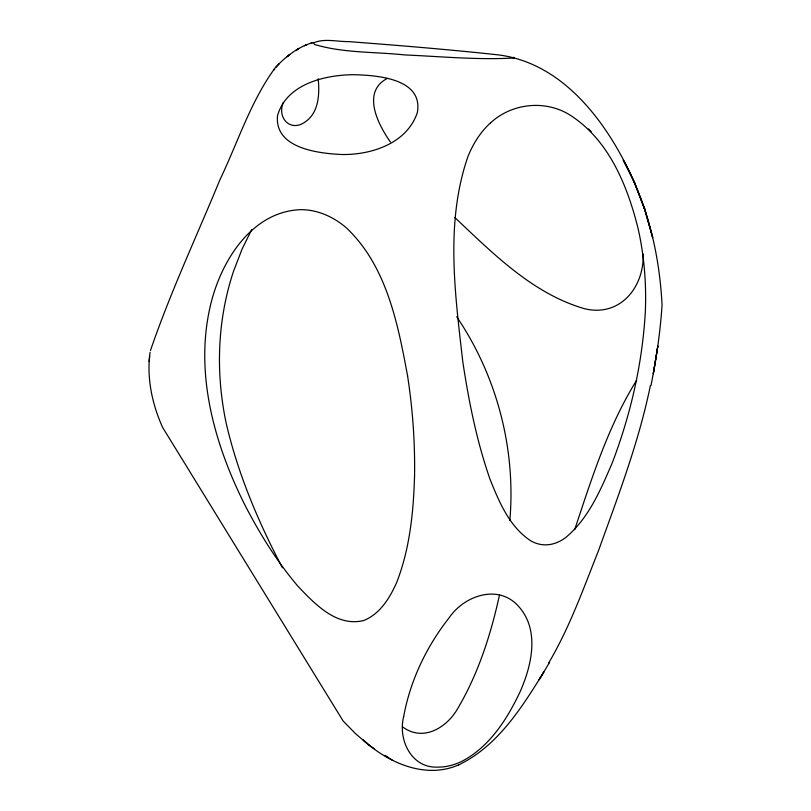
<?xml version="1.0" encoding="UTF-8"?>
<svg xmlns="http://www.w3.org/2000/svg" width="811" height="811" viewBox="0 0 811 811"><rect width="100%" height="100%" fill="white"/><g stroke="black" fill="none" stroke-linecap="round" stroke-linejoin="round"><path stroke-width="1.22" d="M150.096 352.278C146.497 377.804 152.123 404 162.565 427.336L343.104 720.949L355.482 733.631L369.289 745.41L363.227 740.017C388.175 762.969 426.11 779.716 459.249 764.591M509.825 520.54C516.019 448.98 496.95 376.172 456.674 316.726M414.563 475.408C413.529 511.69 409.91 548.5 396.66 582.572C389.685 598.042 380.237 613.734 363.845 620.486C336.636 627.248 314.942 604.063 297.982 586.282C277.109 561.719 260.047 534.267 245.246 505.699C213.364 442.279 192.836 368.164 212.411 297.819C224.039 256.752 253.873 211.225 300.881 209.664A75.301 61.16 60.5 0 1 346.804 228.246C386.766 266.444 397.917 323.782 407.588 375.949M643.174 254.046C644.258 287.347 619.908 317.456 584.386 308.677C532.604 293.623 493.058 253.519 454.799 217.51M149.112 361.554L149.629 355.877M150.471 350.504C170.34 292.386 196.627 236.356 220.045 179.515C237.542 142.979 250.072 103.038 273.692 69.888L274.696 69.716M650.392 385.529C638.804 442.188 617.972 496.484 598.447 550.77C583.332 588.776 569.535 627.765 548.621 663.063M283.313 102.439C276.703 118.031 290.683 132.629 305.372 121.792C318.997 112.394 319.656 93.711 318.196 78.758M499.454 595.233C490.868 634.293 478.52 673.059 458.195 707.709C447.459 727.345 423.383 742.339 402.753 727.001M650.949 385.61C656.363 358.989 660.296 332.054 662.06 304.936C659.455 254.644 647.796 204.392 623.233 160.142L634.76 183.195L644.765 209.522L652.693 237.643L643.975 206.663L644.765 209.522L633.827 181.177L634.76 183.195C609.466 125.887 565.257 63.39 498.43 54.895C448.524 49.471 398.485 45.406 348.436 41.604C337.183 41.777 324.917 38.208 314.151 42.638L313.735 43.49L314.496 44.453C343.54 53.212 374.824 51.711 404.811 54.935C441.285 56.496 477.943 60.126 514.417 57.966L513.637 57.226M574.664 529.745C591.685 478.602 608.037 426.231 636.706 380.187M251.805 229.452L242.175 248.855L233.527 271.279A330.462 287.682 41.9 0 0 221.596 324.512A328.79 286.222 41.9 0 0 226.046 422.602C237.745 473.421 258.182 521.747 282.421 567.771M549.534 662.465L539.092 679.77L543.806 672.096C521.655 707.831 497.569 746.333 458.367 765.026M273.814 69.452C284.428 57.429 297.546 46.876 313.218 42.507M279.227 63.714L275.649 67.425M287.956 56L289.699 54.519M287.084 56.74L288.959 55.178M490.594 122.856C511.498 103.453 544.374 99.652 568.917 114.392C608.402 138.884 627.258 185.07 638.034 228.337A226.451 149.254 -83.9 0 1 645.363 311.1C642.494 362.993 630.806 414.208 612.305 462.726C600.708 489.702 588.745 518.381 565.602 537.622A64.779 42.699 -83.9 0 1 530.526 540.653C509.349 526.603 499.201 502.029 490.057 479.342C476.726 441.194 468.809 401.435 462.767 361.564C455.093 294.008 445.127 222.599 467.846 156.827A86.169 56.8 -83.9 0 1 490.594 122.856M387.313 78.414C361.25 91.886 378.119 124.661 390.405 141.986M297.992 49.065L296.157 50.302L298.995 48.437M304.358 45.72L306.893 44.737L306.112 44.99M310.927 43.176L313.158 42.547M388.063 757.464L384.759 755.355L392.575 760.323M369.36 745.461L374.378 748.746M588.522 128.939L591.189 131.646M407.588 375.949A555.028 450.794 60.5 0 1 414.563 475.408M277.514 115.74C274.473 148.007 317.253 153.228 340.671 154.475C370.657 155.347 407.041 143.669 417.361 112.516C423.464 78.16 376.182 75.18 352.815 74.693C323.995 75.159 286.344 84.192 277.514 115.74M403.655 716.731C397.765 739.541 411.319 768.281 437.585 767.115A43.206 29.105 -31.6 0 0 462.017 761.255C489.702 746.738 507.301 718.962 520.236 691.459C531.935 664.949 540.004 629.458 518.087 605.827C498.035 583.788 464.044 595.74 449.213 617.698C426.556 646.418 410.163 680.632 403.655 716.731M654.741 364.788L653.301 373.689L657.843 345.962L654.741 364.788"/></g></svg>
